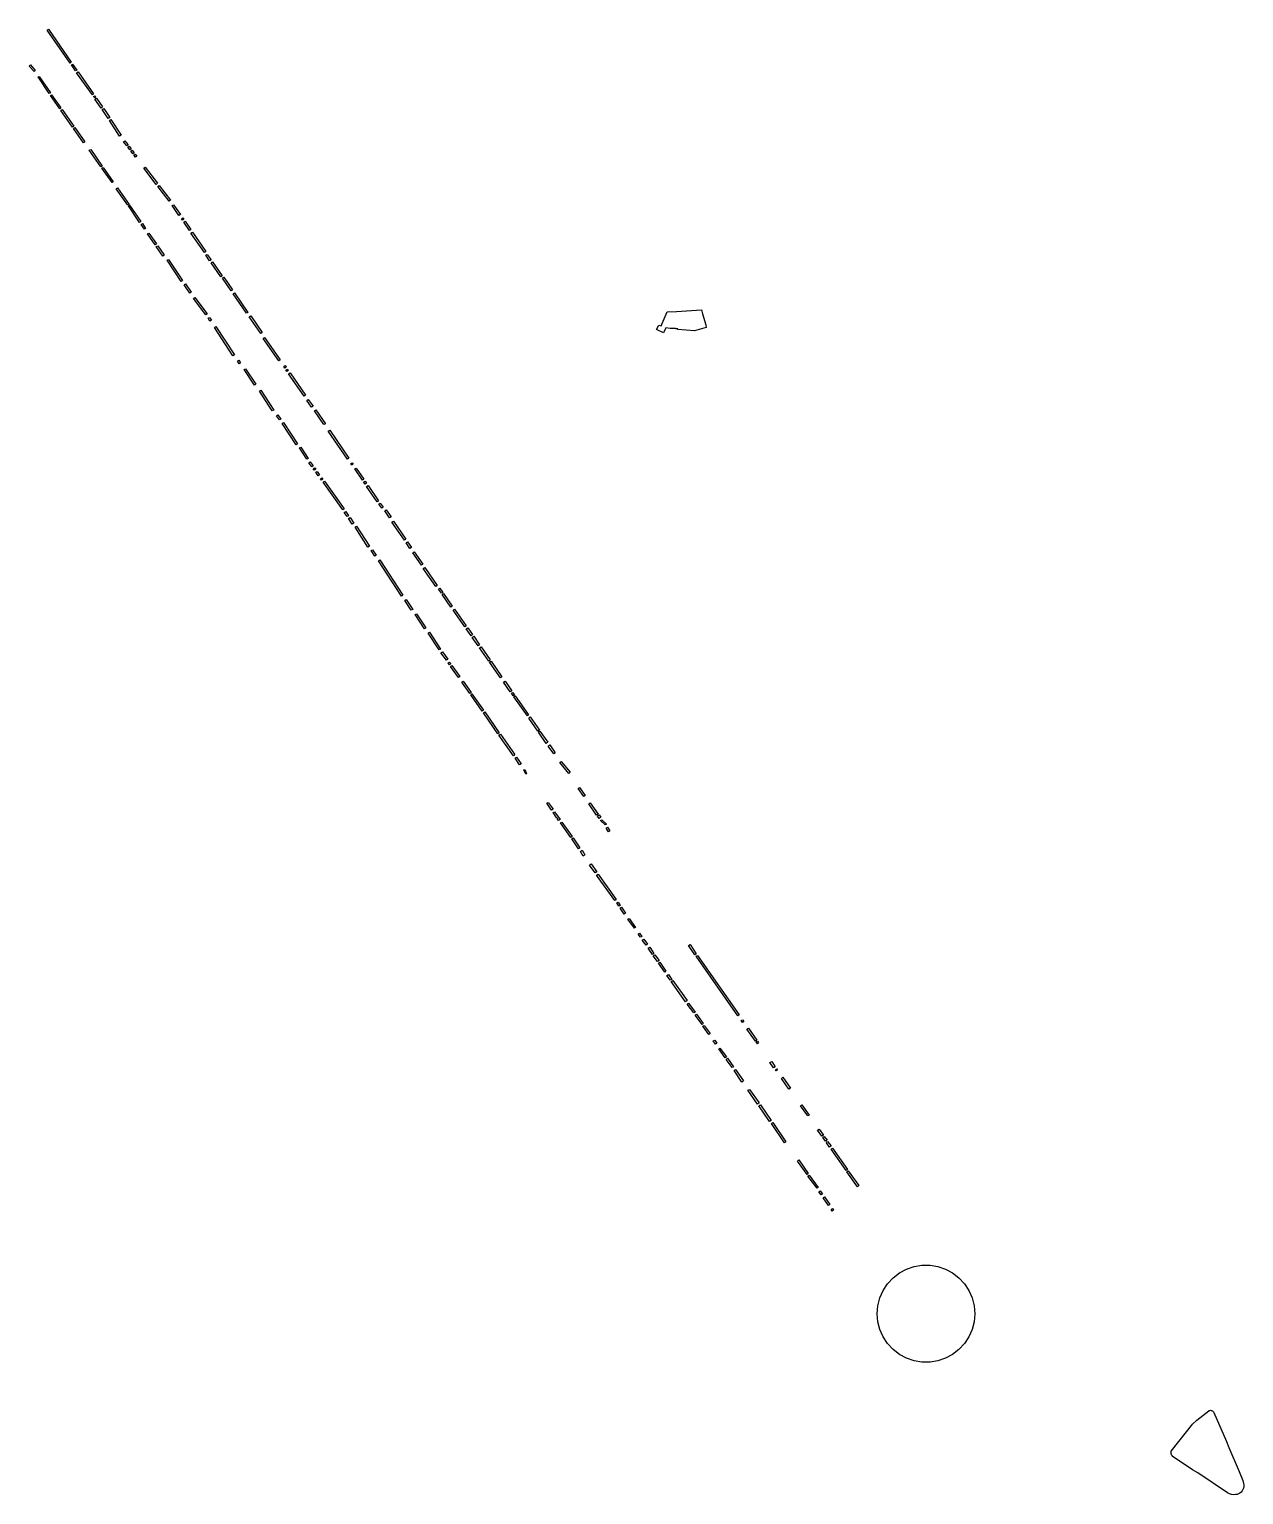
# Model space of a CAD drawing. Header units: millimetres. Extents: x 734061 to 736248, y 4017837 to 4020740.
# Drawn here: x 734074 to 734793, y 4018489 to 4019357 of the extents above; entities that cross this region are included whole.
import ezdxf

# ---------------------------------------------------------------- set-up
doc = ezdxf.new("R2010")
doc.units = ezdxf.units.MM
for name, color, linetype, true_color in [('bolvar', 143, 'Continuous', 0x3faae0), ('meydan', 30, 'Continuous', 0xf27b26), ('park', 3, 'Continuous', 0x1ffa07)]:
    doc.layers.add(name, color=color, linetype=linetype, true_color=true_color)

msp = doc.modelspace()

# ---------------------------------------------------------------- linework, layer by layer
at = {"layer": 'bolvar'}
for points in [[(734085.08, 4019356.69), (734098.47, 4019337.18), (734097.84, 4019336.73), (734084.29, 4019356.23)], [(734073.67, 4019334.85), (734074.42, 4019335.61), (734077.19, 4019332.25), (734076.53, 4019331.65)], [(734098.57, 4019335.64), (734099.24, 4019336.12), (734101.79, 4019332.41), (734101.01, 4019332.05), (734098.57, 4019335.64)], [(734079.43, 4019328.83), (734086.15, 4019319.11), (734085.42, 4019318.6), (734078.88, 4019328.56)], [(734101.62, 4019330.97), (734102.51, 4019331.59), (734111.67, 4019318.42), (734111.03, 4019317.94), (734101.62, 4019330.97)], [(734086.84, 4019317.99), (734092.42, 4019310.2), (734091.7, 4019309.58), (734086.19, 4019317.48)], [(734093.14, 4019309.18), (734100, 4019299.35), (734099.23, 4019298.81), (734092.33, 4019308.66)], [(734111.71, 4019316.87), (734112.41, 4019317.4), (734113.12, 4019316.64), (734112.56, 4019316.22), (734111.71, 4019316.87)], [(734112.52, 4019315.34), (734113.46, 4019315.93), (734117.06, 4019310.72), (734116.27, 4019310.01)], [(734116.9, 4019309.29), (734117.79, 4019309.76), (734121.36, 4019304.43), (734120.34, 4019303.9)], [(734121.15, 4019302.72), (734121.99, 4019303.36), (734128.09, 4019294.1), (734127.06, 4019293.34)], [(734100.57, 4019298.5), (734106.48, 4019290.05), (734105.84, 4019289.53), (734099.81, 4019298)], [(734110.01, 4019285.59), (734116.87, 4019275.76), (734116.09, 4019275.22), (734109.2, 4019285.07)], [(734129.52, 4019290.15), (734130.32, 4019290.75), (734132.14, 4019288.37), (734131.34, 4019287.76)], [(734131.95, 4019286.97), (734132.74, 4019287.57), (734133.96, 4019285.98), (734133.16, 4019285.38)], [(734133.77, 4019284.58), (734134.56, 4019285.19), (734135.77, 4019283.6), (734134.98, 4019282.99)], [(734117.44, 4019274.91), (734123.35, 4019266.46), (734122.71, 4019265.94), (734116.68, 4019274.41)], [(734135.59, 4019282.2), (734136.38, 4019282.8), (734137.29, 4019281.61), (734136.5, 4019281)], [(734141.49, 4019274.45), (734142.29, 4019275.06), (734149.57, 4019265.52), (734148.77, 4019264.91)], [(734125.92, 4019262.86), (734132.78, 4019253.03), (734132, 4019252.5), (734125.11, 4019262.34)], [(734149.73, 4019263.66), (734150.52, 4019264.27), (734157.2, 4019255.52), (734156.4, 4019254.91)], [(734133.05, 4019252.53), (734139.78, 4019242.93), (734139, 4019242.34), (734132.37, 4019252.12)], [(734158.29, 4019252.31), (734159.12, 4019252.88), (734163.11, 4019247.13), (734162.29, 4019246.56)], [(734140.72, 4019241.72), (734142.56, 4019238.86), (734141.79, 4019238.37), (734139.84, 4019241.06)], [(734163.75, 4019244.55), (734164.57, 4019245.12), (734165.14, 4019244.3), (734164.32, 4019243.73)], [(734165.14, 4019242.54), (734165.97, 4019243.11), (734169.39, 4019238.19), (734168.57, 4019237.62)], [(734144.45, 4019236.03), (734148.95, 4019229.66), (734148.12, 4019229.16), (734143.69, 4019235.55)], [(734169.39, 4019236.07), (734170.21, 4019236.64), (734178.2, 4019225.14), (734177.38, 4019224.57)], [(734149.72, 4019228.5), (734153.35, 4019223.39), (734153.33, 4019222.86), (734152.8, 4019222.41), (734148.87, 4019228.04)], [(734178.17, 4019222.9), (734178.99, 4019223.47), (734181.27, 4019220.19), (734180.45, 4019219.62)], [(734155.22, 4019219.95), (734156.05, 4019220.5), (734164.41, 4019208.04), (734163.58, 4019207.49)], [(734181.38, 4019218.46), (734182.2, 4019219.03), (734187.91, 4019210.82), (734187.09, 4019210.25)], [(734165.28, 4019205.35), (734166.09, 4019205.93), (734169.59, 4019201.05), (734168.78, 4019200.47)], [(734188.02, 4019209.32), (734188.84, 4019209.89), (734193.98, 4019202.5), (734193.15, 4019201.93)], [(734170.85, 4019197.24), (734171.65, 4019197.85), (734178.91, 4019188.29), (734178.11, 4019187.69)], [(734194.32, 4019200.07), (734195.14, 4019200.64), (734203.13, 4019189.14), (734202.31, 4019188.57)], [(734179.54, 4019185.63), (734180.38, 4019186.18), (734181.47, 4019184.5), (734180.64, 4019183.96)], [(734183.29, 4019180.12), (734184.12, 4019180.67), (734195.07, 4019163.93), (734194.23, 4019163.38)], [(734203.93, 4019186.48), (734204.76, 4019187.05), (734211.6, 4019177.2), (734210.78, 4019176.63)], [(734212.18, 4019173.61), (734213, 4019174.18), (734222.13, 4019161.04), (734221.31, 4019160.47)], [(734196.84, 4019160.3), (734197.67, 4019160.84), (734198.77, 4019159.17), (734197.93, 4019158.62)], [(734200.88, 4019155.23), (734201.71, 4019155.77), (734207.73, 4019146.57), (734206.9, 4019146.02)], [(734224.36, 4019157.01), (734225.18, 4019157.58), (734225.75, 4019156.76), (734224.93, 4019156.19)], [(734225.62, 4019154.94), (734226.44, 4019155.51), (734227.01, 4019154.69), (734226.19, 4019154.12)], [(734227.22, 4019152.73), (734228.04, 4019153.3), (734237.17, 4019140.16), (734236.35, 4019139.59)], [(734209.89, 4019142.5), (734210.73, 4019143.05), (734218.39, 4019131.33), (734217.55, 4019130.78)], [(734237.97, 4019137.05), (734238.79, 4019137.62), (734241.64, 4019133.52), (734240.82, 4019132.95)], [(734220.06, 4019127.93), (734220.9, 4019128.48), (734222.54, 4019125.97), (734221.7, 4019125.42)], [(734242.44, 4019130.87), (734243.26, 4019131.44), (734248.97, 4019123.23), (734248.14, 4019122.66)], [(734223.41, 4019123.32), (734224.25, 4019123.87), (734232.46, 4019111.32), (734231.62, 4019110.77)], [(734250.69, 4019118.74), (734251.51, 4019119.31), (734262.92, 4019102.89), (734262.1, 4019102.32)], [(734233.54, 4019108.84), (734234.38, 4019109.39), (734238.76, 4019102.69), (734237.92, 4019102.15)], [(734239.14, 4019100.13), (734239.96, 4019100.71), (734241.7, 4019098.26), (734240.88, 4019097.68)], [(734241.82, 4019096.6), (734242.64, 4019097.18), (734243.22, 4019096.36), (734242.4, 4019095.78)], [(734243.23, 4019094.44), (734244.04, 4019095.02), (734245.49, 4019092.99), (734244.68, 4019092.41)], [(734263.95, 4019099.55), (734264.77, 4019100.12), (734265.34, 4019099.3), (734264.52, 4019098.73)], [(734266.36, 4019096.42), (734267.19, 4019096.99), (734271.75, 4019090.42), (734270.93, 4019089.85)], [(734246.1, 4019090.62), (734246.91, 4019091.2), (734247.49, 4019090.39), (734246.68, 4019089.81)], [(734247.61, 4019088.56), (734248.42, 4019089.14), (734260.02, 4019072.85), (734259.21, 4019072.27)], [(734271.62, 4019088.7), (734272.44, 4019089.27), (734273.3, 4019088.04), (734272.48, 4019087.47)], [(734273.4, 4019086.08), (734274.22, 4019086.65), (734280.5, 4019077.62), (734279.68, 4019077.05)], [(734280.6, 4019075.67), (734281.43, 4019076.24), (734283.14, 4019073.77), (734282.32, 4019073.2)], [(734260.15, 4019070.75), (734260.99, 4019071.29), (734262.63, 4019068.78), (734261.8, 4019068.23)], [(734262.7, 4019067.06), (734263.54, 4019067.61), (734265.73, 4019064.26), (734264.89, 4019063.72)], [(734284.16, 4019071.59), (734284.99, 4019072.16), (734287.84, 4019068.05), (734287.02, 4019067.48)], [(734266.5, 4019061.93), (734267.34, 4019062.48), (734275, 4019050.76), (734274.16, 4019050.22)], [(734288.4, 4019064.95), (734289.22, 4019065.52), (734296.64, 4019054.84), (734295.82, 4019054.27)], [(734276.07, 4019048.1), (734276.91, 4019048.65), (734279.1, 4019045.3), (734278.26, 4019044.75)], [(734296.75, 4019052.66), (734297.57, 4019053.23), (734299.85, 4019049.94), (734299.03, 4019049.37)], [(734280.32, 4019042.07), (734281.16, 4019042.61), (734294.84, 4019021.69), (734294, 4019021.14)], [(734300.65, 4019046.83), (734301.47, 4019047.41), (734306.6, 4019040.02), (734305.78, 4019039.44)], [(734306.94, 4019037.6), (734307.76, 4019038.17), (734315.18, 4019027.5), (734314.36, 4019026.92)], [(734315.94, 4019025.28), (734316.76, 4019025.85), (734318.47, 4019023.39), (734317.65, 4019022.81)], [(734318.12, 4019022.04), (734318.94, 4019022.61), (734324.08, 4019015.22), (734323.26, 4019014.65)], [(734296.84, 4019019.17), (734300.67, 4019013.31), (734299.83, 4019012.77), (734296, 4019018.62)], [(734302.09, 4019010.2), (734302.93, 4019010.74), (734308.4, 4019002.37), (734307.56, 4019001.83)], [(734324.62, 4019012.87), (734325.44, 4019013.44), (734332.29, 4019003.59), (734331.47, 4019003.02)], [(734309.72, 4018999.32), (734310.56, 4018999.87), (734317.13, 4018989.82), (734316.29, 4018989.28)], [(734332.31, 4019001.86), (734333.2, 4019002.43), (734336.07, 4018998.44), (734335.18, 4018997.73), (734332.31, 4019001.86)], [(734335.89, 4018996.71), (734336.92, 4018997.38), (734340.28, 4018992.4), (734339.41, 4018991.8)], [(734317.38, 4018987.65), (734318.26, 4018988.17), (734321.39, 4018983.81), (734320.6, 4018983.18)], [(734340.24, 4018990.46), (734341.23, 4018991.1), (734346.56, 4018983.37), (734345.72, 4018982.66), (734340.24, 4018990.46)], [(734321.69, 4018981.57), (734322.53, 4018982.1), (734323.23, 4018981.19), (734322.46, 4018980.56)], [(734323.82, 4018980.16), (734328.64, 4018973.55), (734327.79, 4018972.96), (734323.05, 4018979.58)], [(734346.11, 4018982.04), (734347.05, 4018982.65), (734353.45, 4018973.45), (734352.65, 4018972.84), (734346.11, 4018982.04)], [(734330.62, 4018970.73), (734335.25, 4018964.07), (734334.42, 4018963.53), (734329.69, 4018970.18)], [(734354.46, 4018970.21), (734355.4, 4018970.82), (734359.28, 4018965.11), (734358.4, 4018964.44), (734354.46, 4018970.21)], [(734335.68, 4018963.34), (734342.56, 4018953.65), (734341.84, 4018953.14), (734334.98, 4018962.79)], [(734359.06, 4018963.79), (734359.76, 4018964.18), (734360.98, 4018962.68), (734360.11, 4018962.17), (734359.06, 4018963.79)], [(734360.44, 4018961.58), (734361.31, 4018962.21), (734369.31, 4018950.88), (734368.53, 4018950.22)], [(734342.65, 4018952.08), (734343.42, 4018952.63), (734351.82, 4018940.22), (734351.13, 4018939.69)], [(734369.44, 4018948.99), (734370.29, 4018949.6), (734375.72, 4018941.79), (734374.82, 4018941.24)], [(734352.61, 4018939.34), (734360.9, 4018927.51), (734360.67, 4018926.85), (734360.29, 4018926.52), (734351.71, 4018938.75)], [(734375.08, 4018940.57), (734375.87, 4018941.17), (734380.7, 4018934.69), (734379.66, 4018933.98)], [(734380.95, 4018932.39), (734381.87, 4018933.04), (734384.98, 4018928.42), (734384.16, 4018927.82), (734380.95, 4018932.39)], [(734361.26, 4018925.18), (734362.15, 4018925.74), (734364.8, 4018921.9), (734363.98, 4018921.29)], [(734367.07, 4018918.6), (734368.06, 4018916.1), (734367.63, 4018915.81), (734366.55, 4018918.34)], [(734387.82, 4018922.58), (734388.49, 4018923.24), (734393.94, 4018916.86), (734393.03, 4018916.14)], [(734398.67, 4018907.23), (734399.48, 4018907.82), (734402.86, 4018903.08), (734402.02, 4018902.44)], [(734380.9, 4018899.02), (734383.78, 4018895.08), (734382.93, 4018894.5), (734380.04, 4018898.52)], [(734384.62, 4018893.55), (734387.96, 4018888.93), (734387.04, 4018888.31), (734386.42, 4018889.2), (734386.68, 4018889.43), (734386.22, 4018889.92), (734385.93, 4018889.71), (734383.85, 4018893.13)], [(734404.97, 4018898.16), (734405.77, 4018898.81), (734410.53, 4018892.1), (734409.55, 4018891.49), (734404.97, 4018898.16)], [(734388.91, 4018887.38), (734395.02, 4018878.83), (734394.27, 4018878.17), (734388.12, 4018886.89)], [(734410.03, 4018890.93), (734411.01, 4018891.59), (734411.99, 4018890.23), (734411.03, 4018889.42)], [(734411.86, 4018888.41), (734412.73, 4018888.82), (734415.37, 4018886.23), (734414.6, 4018885.69)], [(734416.49, 4018881.71), (734415.12, 4018883.76), (734415.94, 4018884.31), (734417.41, 4018882.3)], [(734395.62, 4018878.02), (734399.66, 4018872.09), (734398.89, 4018871.52), (734394.82, 4018877.55)], [(734400.94, 4018870.73), (734402.55, 4018868.05), (734401.62, 4018867.31), (734400.01, 4018870.01)], [(734406.33, 4018862.61), (734409.69, 4018857.97), (734408.69, 4018857.38), (734405.42, 4018861.96)], [(734409.57, 4018856.02), (734410.38, 4018856.59), (734421.1, 4018841.5), (734420.25, 4018840.92)], [(734422.24, 4018840.03), (734423.46, 4018838.1), (734422.78, 4018837.69), (734421.55, 4018839.62)], [(734424.18, 4018837.08), (734426.69, 4018833.54), (734425.79, 4018832.97), (734423.4, 4018836.53)], [(734428.89, 4018830.33), (734432.59, 4018825.08), (734431.9, 4018824.51), (734427.99, 4018829.86)], [(734434.16, 4018821.05), (734434.98, 4018821.57), (734436.27, 4018819.7), (734435.49, 4018819.23)], [(734437.51, 4018818.1), (734439.61, 4018815.13), (734438.92, 4018814.58), (734436.57, 4018817.49)], [(734464.02, 4018814.32), (734465.02, 4018814.97), (734468.55, 4018809.45), (734467.62, 4018808.88)], [(734440.99, 4018813.34), (734443.48, 4018809.6), (734442.61, 4018808.99), (734440.15, 4018812.7)], [(734443.1, 4018808.15), (734444.04, 4018808.79), (734446.48, 4018805.48), (734445.54, 4018804.81)], [(734468.42, 4018807.93), (734469.24, 4018808.51), (734493.85, 4018773.3), (734493.09, 4018772.67)], [(734446.15, 4018803.85), (734447.05, 4018804.38), (734450.6, 4018799.11), (734449.86, 4018798.56)], [(734451.12, 4018796.48), (734452.15, 4018797.15), (734454.05, 4018794.26), (734453.14, 4018793.81)], [(734453.77, 4018793.1), (734454.59, 4018793.7), (734463.13, 4018781.69), (734462.22, 4018780.97)], [(734463.17, 4018779.66), (734464.02, 4018780.24), (734467.86, 4018774.95), (734467.17, 4018774.38)], [(734467.84, 4018773.12), (734468.72, 4018773.78), (734472.7, 4018768.07), (734472.03, 4018767.48)], [(734472.44, 4018766.52), (734473.29, 4018767.02), (734476.77, 4018762.19), (734475.96, 4018761.68)], [(734495.09, 4018769.85), (734495.85, 4018770.41), (734496.61, 4018769.4), (734495.84, 4018768.84)], [(734498.47, 4018764.83), (734499.39, 4018765.37), (734504.31, 4018758.35), (734503.52, 4018757.78)], [(734478.62, 4018757.81), (734479.44, 4018758.38), (734480.73, 4018756.56), (734479.95, 4018756)], [(734503.94, 4018757.24), (734504.72, 4018757.69), (734505.35, 4018756.68), (734504.7, 4018756.14)], [(734481.83, 4018753.08), (734482.55, 4018753.51), (734486.41, 4018748.42), (734485.64, 4018747.92)], [(734486.2, 4018746.86), (734487.13, 4018747.59), (734490.5, 4018742.55), (734489.75, 4018742.09)], [(734512.18, 4018745.11), (734513.28, 4018745.69), (734515.3, 4018742.58), (734514.35, 4018741.98)], [(734490.98, 4018740.28), (734491.78, 4018740.84), (734496.49, 4018734.17), (734495.47, 4018733.52)], [(734515.47, 4018740.76), (734516.3, 4018741.34), (734516.61, 4018740.71), (734515.85, 4018740.24)], [(734519.01, 4018735.6), (734519.74, 4018736.4), (734524.32, 4018729.87), (734523.33, 4018729.27)], [(734500.03, 4018729.08), (734505.83, 4018721.16), (734504.78, 4018720.41), (734499.16, 4018728.62)], [(734506.49, 4018719.92), (734512.98, 4018710.73), (734511.92, 4018710.2), (734505.5, 4018719.39)], [(734531.11, 4018720.09), (734535.4, 4018713.91), (734534.56, 4018713.45), (734530.33, 4018719.51)], [(734513.85, 4018709.51), (734521.47, 4018698.11), (734520.69, 4018697.6), (734513.15, 4018708.98)], [(734540.3, 4018705.1), (734541.35, 4018705.62), (734543.81, 4018702.12), (734542.82, 4018701.56)], [(734543.52, 4018700.77), (734544.33, 4018701.31), (734545.95, 4018699.01), (734545.15, 4018698.42)], [(734545.56, 4018697.56), (734546.28, 4018698.23), (734548.31, 4018695.67), (734547.48, 4018695.04)], [(734548.33, 4018693.7), (734549.24, 4018694.34), (734558.04, 4018681.69), (734557.24, 4018681.05)], [(734529.19, 4018687.41), (734534.84, 4018679.3), (734534.15, 4018678.77), (734528.48, 4018686.64)], [(734535.48, 4018678.43), (734540.66, 4018671.06), (734540.08, 4018670.61), (734534.64, 4018677.82)], [(734557.69, 4018680.28), (734558.54, 4018680.96), (734564.74, 4018672.19), (734563.92, 4018671.43)], [(734541.92, 4018669.08), (734543.22, 4018667.25), (734542.41, 4018666.66), (734541.05, 4018668.5)], [(734543.65, 4018664.99), (734544.54, 4018665.55), (734547.69, 4018660.99), (734546.8, 4018660.36)], [(734549.09, 4018657.11), (734548.49, 4018658.11), (734549.27, 4018658.64), (734549.83, 4018657.67)]]:
    msp.add_lwpolyline(points, close=True, dxfattribs=at)
at = {"layer": 'meydan'}
msp.add_lwpolyline([(734633.37, 4018596.39), (734632.98, 4018591.64), (734631.81, 4018587.03), (734629.9, 4018582.67), (734627.29, 4018578.68), (734624.07, 4018575.18), (734620.31, 4018572.25), (734616.13, 4018569.99), (734611.62, 4018568.44), (734606.93, 4018567.66), (734602.16, 4018567.66), (734597.47, 4018568.44), (734592.97, 4018569.99), (734588.78, 4018572.25), (734585.02, 4018575.18), (734581.8, 4018578.68), (734579.19, 4018582.67), (734577.28, 4018587.03), (734576.11, 4018591.64), (734575.72, 4018596.39), (734576.11, 4018601.13), (734577.28, 4018605.75), (734579.19, 4018610.11), (734581.8, 4018614.09), (734585.02, 4018617.59), (734588.78, 4018620.52), (734592.97, 4018622.78), (734597.47, 4018624.33), (734602.16, 4018625.11), (734606.93, 4018625.11), (734611.62, 4018624.33), (734616.13, 4018622.78), (734620.31, 4018620.52), (734624.07, 4018617.59), (734627.29, 4018614.09), (734629.9, 4018610.11), (734631.81, 4018605.75), (734632.98, 4018601.13)], close=True, dxfattribs=at)
at = {"layer": 'park'}
for points in [[(734472.21, 4019188.35), (734474.12, 4019181.75), (734474.35, 4019180.14), (734467.57, 4019178.17), (734457.61, 4019179.08), (734457.6, 4019179.34), (734456.33, 4019179.39), (734456.31, 4019179.55), (734453.1, 4019179.6), (734450.57, 4019179.88), (734450.57, 4019179.88), (734450.57, 4019179.88), (734449.11, 4019177.03), (734444.94, 4019178.94), (734446.29, 4019181.56), (734447.83, 4019181.12), (734451.34, 4019189.5), (734456.86, 4019189.66), (734471.69, 4019190.57)], [(734783.78, 4018517.24), (734790.05, 4018502.94), (734792.07, 4018497.54), (734792.48, 4018495.91), (734792.64, 4018495), (734792.64, 4018494.08), (734792.48, 4018493.17), (734792.17, 4018492.3), (734791.71, 4018491.5), (734791.12, 4018490.8), (734790.42, 4018490.2), (734789.63, 4018489.74), (734788.76, 4018489.42), (734787.86, 4018489.25), (734786.63, 4018489.23), (734785.42, 4018489.41), (734784.25, 4018489.77), (734783.15, 4018490.31), (734765.5, 4018502.09), (734762.41, 4018504.03), (734750.98, 4018511.57), (734750.58, 4018511.94), (734750.24, 4018512.36), (734749.97, 4018512.83), (734749.78, 4018513.34), (734749.67, 4018513.87), (734749.64, 4018514.41), (734749.69, 4018514.95), (734758.76, 4018526.54), (734761.7, 4018530.24), (734762.39, 4018531.07), (734764.81, 4018533.26), (734771.94, 4018538.92), (734772.27, 4018539.06), (734772.62, 4018539.15), (734772.97, 4018539.18), (734773.33, 4018539.15), (734773.68, 4018539.06), (734774.01, 4018538.93), (734774.31, 4018538.74), (734774.58, 4018538.5), (734774.81, 4018538.22), (734774.99, 4018537.91), (734782.41, 4018520.66)]]:
    msp.add_lwpolyline(points, close=True, dxfattribs=at)

doc.saveas('drawing.dxf')
